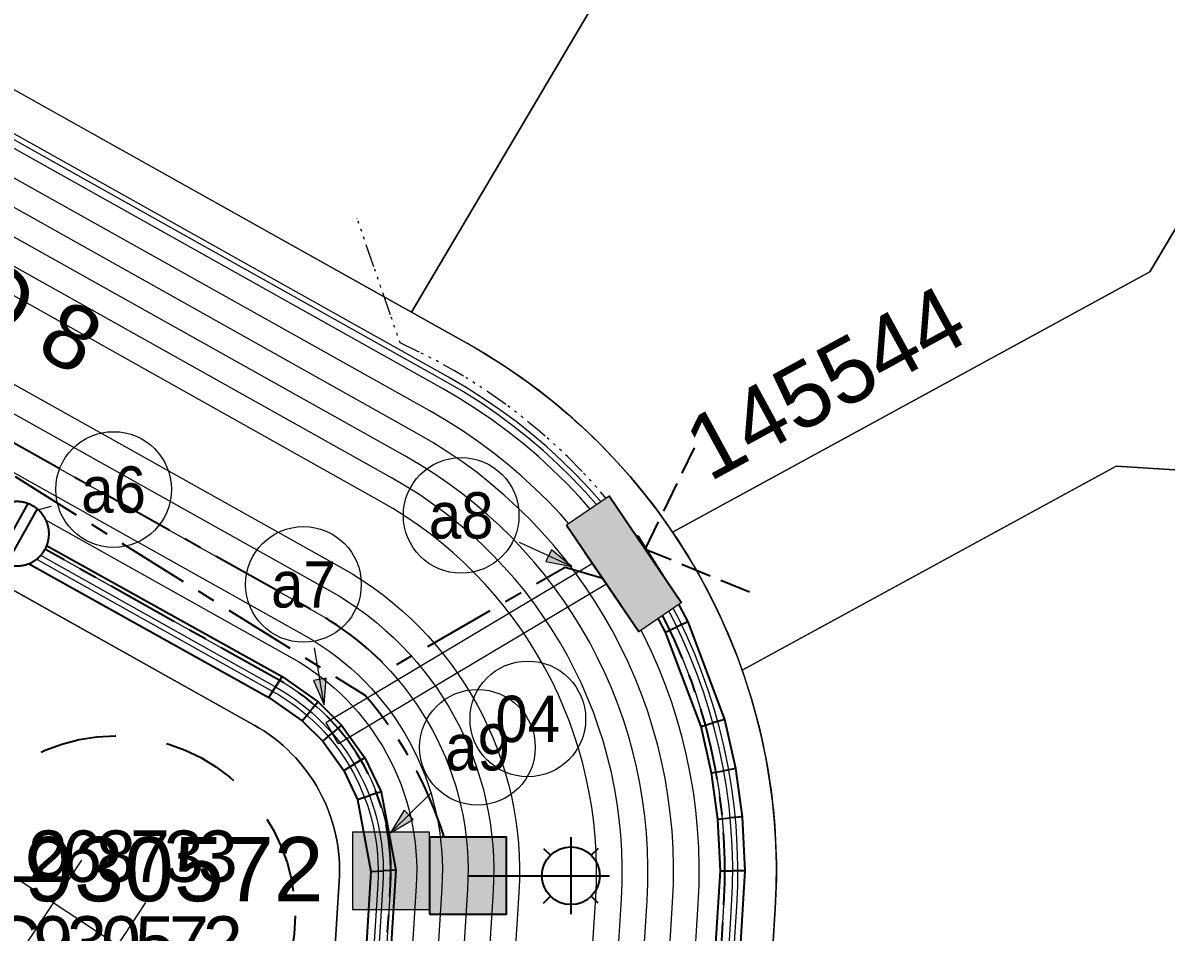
# Model space of a CAD drawing. Header units: metres. Extents: x 264965 to 265706, y 6180501 to 6181430.
# Drawn here: x 265244.6 to 265289.09, y 6181282.63 to 6181317.99 of the extents above; entities that cross this region are included whole.
import ezdxf
from ezdxf.enums import TextEntityAlignment as Align

# ---------------------------------------------------------------- set-up
doc = ezdxf.new("R2010")
doc.units = ezdxf.units.M
for name, pattern in [('Cable Exist UG', [7, 4, -1, 1, -1]), ('Dash', [5, 3, -2]), ('IE Trench LV', [5.5, 4, -1.5]), ('PHANTOM', [6.15, 3, -0.75, 0.3, -0.75, 0.3, -0.75, 0.3])]:
    doc.linetypes.add(name, pattern=pattern)
doc.layers.get('0').update_dxf_attribs({"color": 6})
for name, color, linetype, lineweight in [('_User Miscellaneous1', 30, 'Continuous', 13), ('_User Miscellaneous10', 241, 'Continuous', 13), ('_User Miscellaneous4', 151, 'Continuous', 13), ('_User Miscellaneous8', 196, 'Continuous', 13), ('_User_LV_Exist', 5, 'Continuous', 25), ('_User_SL_Exist', 4, 'Continuous', 25), ('Cadastre Developer_SP_NEW', 92, 'Continuous', 15)]:
    doc.layers.add(name, color=color, linetype=linetype, lineweight=lineweight)
doc.layers.add('_User Miscellaneous12', color=252, linetype='Continuous', lineweight=13, plot=False, transparency=0.5)
for name, color, linetype in [('Equip_LV_NEW', 2, 'Continuous'), ('Services_SP_NEW_UG', 2, 'IE Trench LV'), ('SupportsUG_SP_LV_EXT', 7, 'Continuous'), ('UG_Details_SP_MISC', 7, 'Continuous')]:
    doc.layers.add(name, color=color, linetype=linetype)
doc.styles.add('COLUMN_LABEL', font='arial.ttf', dxfattribs={"height": 2})
doc.styles.add('POLE_LABEL', font='arial.ttf', dxfattribs={"height": 2})
doc.styles.add('SL_LABEL', font='arial.ttf', dxfattribs={"height": 2})
doc.styles.get("Standard").update_dxf_attribs({"font": 'arial.ttf'})
doc.linetypes.add('Cable o', pattern='A,4,-0.01,["O",Standard,S=1.5,R=0,X=0,Y=-0.75],-1.6', length=5.61)

# ---------------------------------------------------------------- blocks, each defined once
blk = doc.blocks.new('LV_UG_LINKS_CLOSED_NEW')
at = {"layer": 'Equip_LV_NEW'}
for tag, flags, p in [('ACTUAL_STATUS', 9, (3.167, -1.667)), ('CONSTRUCTED_VOLTAGE', 9, (3.167, -1.833)), ('OPERATING_VOLTAGE', 9, (3.167, -2.167)), ('NO_PHASES', 9, (3.167, -2)), ('STATE', 9, (3.167, -2.5)), ('SWITCH_TYPE', 9, (3.167, -2.667)), ('ORIENTATION', 9, (3.167, -2.333)), ('OWNED_BY', 9, (3.167, -3.167)), ('USAGE', 9, (3.167, -2.833)), ('NOTES', 9, (3.167, -3)), ('OPERATED_BY', 9, (3.167, -3.333)), ('MAINTAINED_BY', 9, (3.167, -3.5)), ('TYPE', 9, (3.167, -3.833)), ('Z', 1, (3.167, -4)), ('NUMBER_OF_PHASES', 9, (3.167, -3.667))]:
    blk.add_attdef(tag, text='', height=0.167, dxfattribs=dict(at, flags=flags)).set_placement(p, align=Align.MIDDLE_LEFT)
blk.add_wipeout([(4, 1.25), (3.969, 1.25), (3.939, 1.248), (3.908, 1.247), (3.877, 1.244), (3.847, 1.241), (3.817, 1.236), (3.786, 1.232), (3.756, 1.226), (3.726, 1.22), (3.696, 1.213), (3.667, 1.205), (3.637, 1.196), (3.608, 1.187), (3.579, 1.177), (3.55, 1.166), (3.522, 1.155), (3.493, 1.143), (3.466, 1.13), (3.438, 1.117), (3.411, 1.102), (3.384, 1.088), (3.357, 1.072), (3.331, 1.056), (3.306, 1.039), (3.28, 1.022), (3.255, 1.004), (3.231, 0.985), (3.207, 0.966), (3.184, 0.947), (3.161, 0.926), (3.138, 0.905), (3.116, 0.884), (3.095, 0.862), (3.074, 0.839), (3.053, 0.816), (3.034, 0.793), (3.015, 0.769), (2.996, 0.745), (2.978, 0.72), (2.961, 0.694), (2.944, 0.669), (2.928, 0.643), (2.912, 0.616), (2.898, 0.589), (2.883, 0.562), (2.87, 0.534), (2.857, 0.507), (2.845, 0.478), (2.834, 0.45), (2.823, 0.421), (2.813, 0.392), (2.804, 0.363), (2.795, 0.333), (2.787, 0.304), (2.78, 0.274), (2.774, 0.244), (2.768, 0.214), (2.764, 0.183), (2.759, 0.153), (2.756, 0.123), (2.753, 0.092), (2.752, 0.061), (2.75, 0.031), (2.75, 0), (2.75, -0.031), (2.752, -0.061), (2.753, -0.092), (2.756, -0.123), (2.759, -0.153), (2.764, -0.183), (2.768, -0.214), (2.774, -0.244), (2.78, -0.274), (2.787, -0.304), (2.795, -0.333), (2.804, -0.363), (2.813, -0.392), (2.823, -0.421), (2.834, -0.45), (2.845, -0.478), (2.857, -0.507), (2.87, -0.534), (2.883, -0.562), (2.898, -0.589), (2.912, -0.616), (2.928, -0.643), (2.944, -0.669), (2.961, -0.694), (2.978, -0.72), (2.996, -0.745), (3.015, -0.769), (3.034, -0.793), (3.053, -0.816), (3.074, -0.839), (3.095, -0.862), (3.116, -0.884), (3.138, -0.905), (3.161, -0.926), (3.184, -0.947), (3.207, -0.966), (3.231, -0.985), (3.255, -1.004), (3.28, -1.022), (3.306, -1.039), (3.331, -1.056), (3.357, -1.072), (3.384, -1.088), (3.411, -1.102), (3.438, -1.117), (3.466, -1.13), (3.493, -1.143), (3.522, -1.155), (3.55, -1.166), (3.579, -1.177), (3.608, -1.187), (3.637, -1.196), (3.667, -1.205), (3.696, -1.213), (3.726, -1.22), (3.756, -1.226), (3.786, -1.232), (3.817, -1.236), (3.847, -1.241), (3.877, -1.244), (3.908, -1.247), (3.939, -1.248), (3.969, -1.25), (4, -1.25), (4.031, -1.25), (4.061, -1.248), (4.092, -1.247), (4.123, -1.244), (4.153, -1.241), (4.183, -1.236), (4.214, -1.232), (4.244, -1.226), (4.274, -1.22), (4.304, -1.213), (4.333, -1.205), (4.363, -1.196), (4.392, -1.187), (4.421, -1.177), (4.45, -1.166), (4.478, -1.155), (4.507, -1.143), (4.534, -1.13), (4.562, -1.117), (4.589, -1.102), (4.616, -1.088), (4.643, -1.072), (4.669, -1.056), (4.694, -1.039), (4.72, -1.022), (4.745, -1.004), (4.769, -0.985), (4.793, -0.966), (4.816, -0.947), (4.839, -0.926), (4.862, -0.905), (4.884, -0.884), (4.905, -0.862), (4.926, -0.839), (4.947, -0.816), (4.966, -0.793), (4.985, -0.769), (5.004, -0.745), (5.022, -0.72), (5.039, -0.694), (5.056, -0.669), (5.072, -0.643), (5.088, -0.616), (5.102, -0.589), (5.117, -0.562), (5.13, -0.534), (5.143, -0.507), (5.155, -0.478), (5.166, -0.45), (5.177, -0.421), (5.187, -0.392), (5.196, -0.363), (5.205, -0.333), (5.213, -0.304), (5.22, -0.274), (5.226, -0.244), (5.232, -0.214), (5.236, -0.183), (5.241, -0.153), (5.244, -0.123), (5.247, -0.092), (5.248, -0.061), (5.25, -0.031), (5.25, 0), (5.25, 0.031), (5.248, 0.061), (5.247, 0.092), (5.244, 0.123), (5.241, 0.153), (5.236, 0.183), (5.232, 0.214), (5.226, 0.244), (5.22, 0.274), (5.213, 0.304), (5.205, 0.333), (5.196, 0.363), (5.187, 0.392), (5.177, 0.421), (5.166, 0.45), (5.155, 0.478), (5.143, 0.507), (5.13, 0.534), (5.117, 0.562), (5.102, 0.589), (5.088, 0.616), (5.072, 0.643), (5.056, 0.669), (5.039, 0.694), (5.022, 0.72), (5.004, 0.745), (4.985, 0.769), (4.966, 0.793), (4.947, 0.816), (4.926, 0.839), (4.905, 0.862), (4.884, 0.884), (4.862, 0.905), (4.839, 0.926), (4.816, 0.947), (4.793, 0.966), (4.769, 0.985), (4.745, 1.004), (4.72, 1.022), (4.694, 1.039), (4.669, 1.056), (4.643, 1.072), (4.616, 1.088), (4.589, 1.102), (4.562, 1.117), (4.534, 1.13), (4.507, 1.143), (4.478, 1.155), (4.45, 1.166), (4.421, 1.177), (4.392, 1.187), (4.363, 1.196), (4.333, 1.205), (4.304, 1.213), (4.274, 1.22), (4.244, 1.226), (4.214, 1.232), (4.183, 1.236), (4.153, 1.241), (4.123, 1.244), (4.092, 1.247), (4.061, 1.248), (4.031, 1.25)]).dxf.layer = 'Equip_LV_NEW'
for p, q in [((3.792, 1.232), (3.792, -1.232)), ((4.208, 1.232), (4.208, -1.232))]:
    blk.add_line(p, q, dxfattribs=at)
at = {"layer": 'Equip_LV_NEW', "flags": 128}
blk.add_lwpolyline([(4, 1.25), (3.969, 1.25), (3.939, 1.248), (3.908, 1.247), (3.877, 1.244), (3.847, 1.241), (3.817, 1.236), (3.786, 1.232), (3.756, 1.226), (3.726, 1.22), (3.696, 1.213), (3.667, 1.205), (3.637, 1.196), (3.608, 1.187), (3.579, 1.177), (3.55, 1.166), (3.522, 1.155), (3.493, 1.143), (3.466, 1.13), (3.438, 1.117), (3.411, 1.102), (3.384, 1.088), (3.357, 1.072), (3.331, 1.056), (3.306, 1.039), (3.28, 1.022), (3.255, 1.004), (3.231, 0.985), (3.207, 0.966), (3.184, 0.947), (3.161, 0.926), (3.138, 0.905), (3.116, 0.884), (3.095, 0.862), (3.074, 0.839), (3.053, 0.816), (3.034, 0.793), (3.015, 0.769), (2.996, 0.745), (2.978, 0.72), (2.961, 0.694), (2.944, 0.669), (2.928, 0.643), (2.912, 0.616), (2.898, 0.589), (2.883, 0.562), (2.87, 0.534), (2.857, 0.507), (2.845, 0.478), (2.834, 0.45), (2.823, 0.421), (2.813, 0.392), (2.804, 0.363), (2.795, 0.333), (2.787, 0.304), (2.78, 0.274), (2.774, 0.244), (2.768, 0.214), (2.764, 0.183), (2.759, 0.153), (2.756, 0.123), (2.753, 0.092), (2.752, 0.061), (2.75, 0.031), (2.75, 0), (2.75, -0.031), (2.752, -0.061), (2.753, -0.092), (2.756, -0.123), (2.759, -0.153), (2.764, -0.183), (2.768, -0.214), (2.774, -0.244), (2.78, -0.274), (2.787, -0.304), (2.795, -0.333), (2.804, -0.363), (2.813, -0.392), (2.823, -0.421), (2.834, -0.45), (2.845, -0.478), (2.857, -0.507), (2.87, -0.534), (2.883, -0.562), (2.898, -0.589), (2.912, -0.616), (2.928, -0.643), (2.944, -0.669), (2.961, -0.694), (2.978, -0.72), (2.996, -0.745), (3.015, -0.769), (3.034, -0.793), (3.053, -0.816), (3.074, -0.839), (3.095, -0.862), (3.116, -0.884), (3.138, -0.905), (3.161, -0.926), (3.184, -0.947), (3.207, -0.966), (3.231, -0.985), (3.255, -1.004), (3.28, -1.022), (3.306, -1.039), (3.331, -1.056), (3.357, -1.072), (3.384, -1.088), (3.411, -1.102), (3.438, -1.117), (3.466, -1.13), (3.493, -1.143), (3.522, -1.155), (3.55, -1.166), (3.579, -1.177), (3.608, -1.187), (3.637, -1.196), (3.667, -1.205), (3.696, -1.213), (3.726, -1.22), (3.756, -1.226), (3.786, -1.232), (3.817, -1.236), (3.847, -1.241), (3.877, -1.244), (3.908, -1.247), (3.939, -1.248), (3.969, -1.25), (4, -1.25), (4.031, -1.25), (4.061, -1.248), (4.092, -1.247), (4.123, -1.244), (4.153, -1.241), (4.183, -1.236), (4.214, -1.232), (4.244, -1.226), (4.274, -1.22), (4.304, -1.213), (4.333, -1.205), (4.363, -1.196), (4.392, -1.187), (4.421, -1.177), (4.45, -1.166), (4.478, -1.155), (4.507, -1.143), (4.534, -1.13), (4.562, -1.117), (4.589, -1.102), (4.616, -1.088), (4.643, -1.072), (4.669, -1.056), (4.694, -1.039), (4.72, -1.022), (4.745, -1.004), (4.769, -0.985), (4.793, -0.966), (4.816, -0.947), (4.839, -0.926), (4.862, -0.905), (4.884, -0.884), (4.905, -0.862), (4.926, -0.839), (4.947, -0.816), (4.966, -0.793), (4.985, -0.769), (5.004, -0.745), (5.022, -0.72), (5.039, -0.694), (5.056, -0.669), (5.072, -0.643), (5.088, -0.616), (5.102, -0.589), (5.117, -0.562), (5.13, -0.534), (5.143, -0.507), (5.155, -0.478), (5.166, -0.45), (5.177, -0.421), (5.187, -0.392), (5.196, -0.363), (5.205, -0.333), (5.213, -0.304), (5.22, -0.274), (5.226, -0.244), (5.232, -0.214), (5.236, -0.183), (5.241, -0.153), (5.244, -0.123), (5.247, -0.092), (5.248, -0.061), (5.25, -0.031), (5.25, 0), (5.25, 0.031), (5.248, 0.061), (5.247, 0.092), (5.244, 0.123), (5.241, 0.153), (5.236, 0.183), (5.232, 0.214), (5.226, 0.244), (5.22, 0.274), (5.213, 0.304), (5.205, 0.333), (5.196, 0.363), (5.187, 0.392), (5.177, 0.421), (5.166, 0.45), (5.155, 0.478), (5.143, 0.507), (5.13, 0.534), (5.117, 0.562), (5.102, 0.589), (5.088, 0.616), (5.072, 0.643), (5.056, 0.669), (5.039, 0.694), (5.022, 0.72), (5.004, 0.745), (4.985, 0.769), (4.966, 0.793), (4.947, 0.816), (4.926, 0.839), (4.905, 0.862), (4.884, 0.884), (4.862, 0.905), (4.839, 0.926), (4.816, 0.947), (4.793, 0.966), (4.769, 0.985), (4.745, 1.004), (4.72, 1.022), (4.694, 1.039), (4.669, 1.056), (4.643, 1.072), (4.616, 1.088), (4.589, 1.102), (4.562, 1.117), (4.534, 1.13), (4.507, 1.143), (4.478, 1.155), (4.45, 1.166), (4.421, 1.177), (4.392, 1.187), (4.363, 1.196), (4.333, 1.205), (4.304, 1.213), (4.274, 1.22), (4.244, 1.226), (4.214, 1.232), (4.183, 1.236), (4.153, 1.241), (4.123, 1.244), (4.092, 1.247), (4.061, 1.248), (4.031, 1.25)], close=True, dxfattribs=at)
blk = doc.blocks.new('*U667')
at = {"layer": '_User_LV_Exist'}
for p, q in [((-3.09, -0.129), (-2.787, 1.34)), ((-2.65, -0.475), (-2.247, 1.484)), ((-3.968, 0.562), (-3.867, 1.052)), ((-3.529, 0.217), (-3.327, 1.196))]:
    blk.add_line(p, q, dxfattribs=at)
at = {"width": 0.9}
blk.add_attdef('ASSET_NUM', text='', height=2, dxfattribs=at).set_placement((4, 2), align=Align.MIDDLE_LEFT)
for tag, p, flags in [('SUBURB', (-2, 0), 1), ('STREETNAME', (-1.8, 0), 9), ('PARENT', (-1.6, 0), 9), ('NOTES', (-1.4, 0), 9), ('LOCATION', (-1.2, 0), 9), ('LEGEND', (-1, 0), 9), ('USAGE', (-0.8, 0), 9), ('SUPPORT_TYPE', (-0.6, 0), 9), ('STATE', (-0.4, 0), 9), ('OWNED_BY', (-0.2, 0), 9)]:
    blk.add_attdef(tag, p, '', height=0.2, rotation=270, dxfattribs=dict(flags=flags))
blk.add_wipeout([(-1.484, -2.247), (-0.475, 2.65), (1.484, 2.247), (0.475, -2.65)])
at = {"layer": 'SupportsUG_SP_LV_EXT'}
h = blk.add_hatch(color=256, dxfattribs=at)
h.dxf.hatch_style = 1
h.paths.add_polyline_path([(0.475, -2.65), (1.232, 1.022), (0.727, -1.426), (1.484, 2.247), (-0.475, 2.65), (-1.484, -2.247)])
blk.add_lwpolyline([(0.475, -2.65), (1.232, 1.022), (0.727, -1.426), (1.484, 2.247), (-0.475, 2.65), (-1.484, -2.247)], close=True)
at = {"layer": '_User_LV_Exist'}
blk.add_line((-0.979, 0.202), (-2.449, 0.504), dxfattribs=at)
at = {"layer": 'Equip_LV_NEW', "ltscale": 10}
for rotation in [78.35839312850305, 258.3583931285031]:
    blk.add_blockref('LV_UG_LINKS_CLOSED_NEW', (0, 0), dxfattribs=dict(at, rotation=rotation))
blk = doc.blocks.new('*U668')
at = {"width": 0.9}
blk.add_attdef('ASSET_NUM', text='', height=2, dxfattribs=at).set_placement((4, 2), align=Align.MIDDLE_LEFT)
for tag, p, flags in [('SUBURB', (-2, 0), 1), ('STREETNAME', (-1.8, 0), 9), ('PARENT', (-1.6, 0), 9), ('NOTES', (-1.4, 0), 9), ('LOCATION', (-1.2, 0), 9), ('LEGEND', (-1, 0), 9), ('USAGE', (-0.8, 0), 9), ('SUPPORT_TYPE', (-0.6, 0), 9), ('STATE', (-0.4, 0), 9), ('OWNED_BY', (-0.2, 0), 9)]:
    blk.add_attdef(tag, p, '', height=0.2, rotation=270, dxfattribs=dict(flags=flags))
blk.add_wipeout([(2.332, 1.346), (-0.76, -2.583), (-2.332, -1.346), (0.76, 2.583)])
at = {"layer": 'SupportsUG_SP_LV_EXT'}
h = blk.add_hatch(color=256, dxfattribs=at)
h.dxf.hatch_style = 1
h.paths.add_polyline_path([(0.76, 2.583), (-1.559, -0.364), (-0.013, 1.601), (-2.332, -1.346), (-0.76, -2.583), (2.332, 1.346)])
blk.add_lwpolyline([(0.76, 2.583), (-1.559, -0.364), (-0.013, 1.601), (-2.332, -1.346), (-0.76, -2.583), (2.332, 1.346)], close=True)
blk = doc.blocks.new('*U712')
at = {"layer": 'Services_SP_NEW_UG', "ltscale": 0.3}
for points in [[(-19.943, -0.406), (-15.59, 0.132)], [(-19.125, -4.716), (-19.943, -0.406)]]:
    blk.add_lwpolyline(points, dxfattribs=at)
blk = doc.blocks.new('COLUMN_EXT')
blk.add_hatch(color=256).paths.add_polyline_path([(1.5, -1.5), (1.5, 1.5), (-1.5, 1.5), (-1.5, -1.5)])
blk.add_lwpolyline([(1.5, 1.5), (-1.5, 1.5), (-1.5, -1.5), (1.5, -1.5)], close=True)
at = {"flags": 1}
blk.add_attdef('Z', (-1.813, 2.351), '', height=0.2, rotation=180, dxfattribs=at)
at = {"flags": 9}
for tag, p in [('SUBURB', (-1.813, 1.8)), ('NOTES', (-1.813, 2)), ('STREETNAME', (-1.813, 1.6)), ('LOCATION', (-1.813, 1.4)), ('LEGEND', (-1.813, 1.2)), ('USAGE', (-1.813, 1)), ('STATE', (-1.813, 0.8)), ('COLUMN_TYPE', (-1.813, 0.4)), ('OWNED_BY', (-1.813, 0.6))]:
    blk.add_attdef(tag, text='', height=0.2, rotation=180, dxfattribs=at).set_placement(p, align=Align.MIDDLE_LEFT)
for tag, style, p in [('STRUCTURE_PLANT_NUMBER', 'POLE_LABEL', (-1.813, -0.031)), ('STREET_CODE', 'COLUMN_LABEL', (-1.813, 0.2))]:
    blk.add_attdef(tag, text='', height=0.2, rotation=180, dxfattribs=dict(at, style=style)).set_placement(p, align=Align.MIDDLE_LEFT)
at = {"style": 'COLUMN_LABEL', "width": 0.9, "flags": 8}
blk.add_attdef('ASSET_NUM', text='', height=2, rotation=270, dxfattribs=at).set_placement((2, -4), align=Align.MIDDLE_LEFT)
blk = doc.blocks.new('*U443')
at = {"flags": 9}
for tag, p in [('LANTNUMBER', (-1.4, 2.6)), ('LOUTREACH', (-1.4, 2.2)), ('LOUTREACHVOCAB', (-1.4, 2)), ('LRATECODE', (-1.4, 1.8)), ('LREMOVE', (-1.4, 1.6)), ('LREPLACE', (-1.4, 1.4)), ('LTYPEVOCAB', (-1.4, 1)), ('LTYPE', (-1.4, 1.2)), ('LEGEND', (-1.4, 0.8)), ('SUBURB', (-1.4, 0.6)), ('STREETNAME', (-1.4, 0.4)), ('LOCATION', (-1.4, 0.2)), ('LNEW', (-6.4, 0)), ('LMASTVOCAB', (-6.2, 0)), ('LMAST', (-6, 0)), ('LLAMPVOCAB', (-5.8, 0)), ('LLAMP', (-5.6, 0)), ('LEXIST', (-5.4, 0)), ('LCHARGE3PERCENT', (-5.2, 0)), ('LCHARGE3', (-5, 0)), ('LCHARGE2PERCENT', (-4.8, 0)), ('LCHARGE2', (-4.6, 0)), ('LCHARGE1PERCENT', (-4.4, 0)), ('LCHARGE1', (-4.2, 0)), ('LCATEGORY', (-4, 0)), ('LBRACKETVOCAB', (-3.8, 0)), ('LBRACKET', (-3.6, 0)), ('LKINGHEIGHT', (-3.4, 0)), ('CREPLACE', (-3.2, 0)), ('CREMOVE', (-3, 0)), ('CNUMBER', (-2.8, 0)), ('CNEW', (-2.6, 0)), ('CEXIST', (-2.4, 0)), ('USAGE', (-2.2, 0)), ('STATE', (-2, 0)), ('OWNED_BY', (-1.8, 0)), ('ORIENTATION', (-1.6, 0)), ('OPERATING_VOLTAGE', (-1.4, 0)), ('NOTES', (-1.4, 0)), ('NO_PHASES', (-1.2, 0)), ('LANTERN_TYPE', (-1, 0)), ('LANTERN_PURPOSE', (-0.8, 0)), ('CONTROL_TYPE', (-0.6, 0)), ('CONSTRUCTED_VOLTAGE', (-0.4, 0)), ('MAINTAINED_BY', (-1.4, -0.663))]:
    blk.add_attdef(tag, text='', height=0.2, rotation=270, dxfattribs=at).set_placement(p, align=Align.MIDDLE_LEFT)
at = {"style": 'SL_LABEL', "flags": 8}
blk.add_attdef('ASSET_NUM', text='', height=1, dxfattribs=at).set_placement((7, 1), align=Align.MIDDLE_LEFT)
for tag, p, height, flags in [('OPERATED_BY', (-1.4, -0.407), 0.2, 9), ('Z', (0, 0), 0.001, 1)]:
    blk.add_attdef(tag, p, '', height=height, rotation=270, dxfattribs=dict(flags=flags))
at = {"style": 'SL_LABEL', "flags": 9}
blk.add_attdef('STREET_CODE', text='', height=0.001, rotation=270, dxfattribs=at).set_placement((0.001, 0), align=Align.MIDDLE_LEFT)
at = {"flags": 8}
blk.add_attdef('LNUMBER', text='', height=1, dxfattribs=at).set_placement((7, -1), align=Align.MIDDLE_LEFT)
blk.add_wipeout([(5.688, 0), (5.061, -1.061), (4, -1.688), (2.939, -1.061), (2.313, 0), (2.939, 1.061), (4, 1.687), (5.061, 1.061)])
for p, q in [((4, 1.5), (4, 1.125)), ((4, 1.5), (4, -1.5)), ((2.939, 1.061), (3.205, 0.795)), ((5.061, 1.061), (4.795, 0.795)), ((0, 0), (2.875, 0)), ((2.5, 0), (5.5, 0)), ((5.125, 0), (5.5, 0)), ((2.939, -1.061), (3.205, -0.795)), ((5.061, -1.061), (4.795, -0.795)), ((4, -1.125), (4, -1.5))]:
    blk.add_line(p, q)
blk.add_circle((4, 0), 1.125)
blk = doc.blocks.new('*U564')
h = blk.add_hatch(color=256)
h.dxf.hatch_style = 1
h.paths.add_polyline_path([(0.697, 3.693), (1.181, 3.568), (1.189, 4.599)])
blk.add_line((1.189, 4.599), (0.626, 2.42))
at = {"flags": 128}
blk.add_lwpolyline([(0.697, 3.693), (1.181, 3.568), (1.189, 4.599), (0.697, 3.693)], dxfattribs=at)
blk.add_circle((0, 0), 2.25)
at = {"width": 0.9}
blk.add_attdef('CODE', text='', height=1.8, dxfattribs=at).set_placement((0, 0), align=Align.MIDDLE_CENTER)
at = {"flags": 1}
blk.add_attdef('Z', (0, 0), '', height=0.2, dxfattribs=at)
blk = doc.blocks.new('*U565')
h = blk.add_hatch(color=256)
h.dxf.hatch_style = 1
h.paths.add_polyline_path([(-3.616, 1.025), (-3.448, 1.496), (-4.474, 1.597)])
blk.add_line((-4.474, 1.597), (-2.354, 0.84))
at = {"flags": 128}
blk.add_lwpolyline([(-3.616, 1.025), (-3.448, 1.496), (-4.474, 1.597), (-3.616, 1.025)], dxfattribs=at)
blk.add_circle((0, 0), 2.25)
at = {"width": 0.9}
blk.add_attdef('CODE', text='', height=1.8, dxfattribs=at).set_placement((0, 0), align=Align.MIDDLE_CENTER)
at = {"flags": 1}
blk.add_attdef('Z', (0, 0), '', height=0.2, dxfattribs=at)
blk = doc.blocks.new('*U567')
h = blk.add_hatch(color=256)
h.dxf.hatch_style = 1
h.paths.add_polyline_path([(-1.218, 3.555), (-0.735, 3.686), (-1.237, 4.586)])
blk.add_line((-1.237, 4.586), (-0.651, 2.414))
at = {"flags": 128}
blk.add_lwpolyline([(-1.218, 3.555), (-0.735, 3.686), (-1.237, 4.586), (-1.218, 3.555)], dxfattribs=at)
blk.add_circle((0, 0), 2.25)
at = {"width": 0.9}
blk.add_attdef('CODE', text='', height=1.8, dxfattribs=at).set_placement((0, 0), align=Align.MIDDLE_CENTER)
at = {"flags": 1}
blk.add_attdef('Z', (0, 0), '', height=0.2, dxfattribs=at)
blk = doc.blocks.new('*U566')
h = blk.add_hatch(color=256)
h.dxf.hatch_style = 1
h.paths.add_polyline_path([(-2.894, -2.397), (-3.187, -1.992), (-3.852, -2.78)])
blk.add_line((-3.852, -2.78), (-2.027, -1.463))
at = {"flags": 128}
blk.add_lwpolyline([(-2.894, -2.397), (-3.187, -1.992), (-3.852, -2.78), (-2.894, -2.397)], dxfattribs=at)
blk.add_circle((0, 0), 2.25)
at = {"width": 0.9}
blk.add_attdef('CODE', text='', height=1.8, dxfattribs=at).set_placement((0, 0), align=Align.MIDDLE_CENTER)
at = {"flags": 1}
blk.add_attdef('Z', (0, 0), '', height=0.2, dxfattribs=at)
blk = doc.blocks.new('*U584')
blk.add_circle((0, 0), 2.25)
at = {"width": 0.9}
blk.add_attdef('CODE', text='', height=1.8, dxfattribs=at).set_placement((0, 0), align=Align.MIDDLE_CENTER)
at = {"flags": 1}
blk.add_attdef('Z', (0, 0), '', height=0.2, dxfattribs=at)
blk = doc.blocks.new('SUB GRID')
at = {"transparency": 33554559}
for p, q in [((-24, 50), (-24, -50)), ((-21, 50), (-21, -50)), ((-50, -48), (50, -48))]:
    blk.add_line(p, q, dxfattribs=at)

msp = doc.modelspace()

# ---------------------------------------------------------------- linework, layer by layer
at = {"layer": '_User Miscellaneous1'}
for p, q in [((265209.061, 6181317.929), (265254.681, 6181292.576)), ((265208.663, 6181317.052), (265254.171, 6181291.761)), ((265267.73, 6181297.525), (265268.137, 6181297.78)), ((265268.543, 6181298.035), (265268.137, 6181297.78)), ((265269.63, 6181296.302), (265268.543, 6181298.035)), ((265268.799, 6181295.82), (265267.73, 6181297.525)), ((265269.63, 6181296.302), (265269.214, 6181296.061)), ((265270.488, 6181294.696), (265269.63, 6181296.302)), ((265268.799, 6181295.82), (265269.214, 6181296.061)), ((265269.611, 6181294.3), (265268.799, 6181295.82)), ((265270.488, 6181294.696), (265270.05, 6181294.498)), ((265271.909, 6181290.905), (265270.488, 6181294.696)), ((265269.611, 6181294.3), (265270.05, 6181294.498)), ((265270.988, 6181290.629), (265269.611, 6181294.3)), ((265254.681, 6181292.576), (265254.426, 6181292.168)), ((265254.681, 6181292.576), (265256.09, 6181291.588)), ((265254.171, 6181291.761), (265254.426, 6181292.168)), ((265254.171, 6181291.761), (265255.471, 6181290.85)), ((265256.09, 6181291.588), (265255.78, 6181291.219)), ((265256.09, 6181291.588), (265257.002, 6181290.676)), ((265255.471, 6181290.85), (265255.78, 6181291.219)), ((265255.471, 6181290.85), (265256.267, 6181290.053)), ((265257.002, 6181290.676), (265256.634, 6181290.364)), ((265257.002, 6181290.676), (265257.91, 6181289.405)), ((265270.988, 6181290.629), (265271.448, 6181290.767)), ((265271.398, 6181288.82), (265270.988, 6181290.629)), ((265271.909, 6181290.905), (265271.448, 6181290.767)), ((265272.344, 6181288.992), (265271.909, 6181290.905)), ((265256.267, 6181290.053), (265256.634, 6181290.364)), ((265256.267, 6181290.053), (265257.081, 6181288.915)), ((265257.91, 6181289.405), (265257.495, 6181289.16)), ((265257.91, 6181289.405), (265258.542, 6181288.088)), ((265257.081, 6181288.915), (265257.495, 6181289.16)), ((265257.081, 6181288.915), (265257.621, 6181287.788)), ((265271.398, 6181288.82), (265271.871, 6181288.906)), ((265271.646, 6181287.026), (265271.398, 6181288.82)), ((265272.344, 6181288.992), (265271.871, 6181288.906)), ((265272.603, 6181287.114), (265272.344, 6181288.992)), ((265257.621, 6181287.788), (265258.082, 6181287.938)), ((265258.542, 6181288.088), (265258.082, 6181287.938)), ((265258.542, 6181288.088), (265259.104, 6181285.041)), ((265257.621, 6181287.788), (265258.139, 6181284.983)), ((265271.646, 6181287.026), (265272.124, 6181287.07)), ((265271.741, 6181285.016), (265271.646, 6181287.026)), ((265272.603, 6181287.114), (265272.124, 6181287.07)), ((265272.702, 6181285.009), (265272.603, 6181287.114)), ((265258.139, 6181284.983), (265256.402, 6181257.095)), ((265259.104, 6181285.041), (265257.335, 6181256.638)), ((265258.139, 6181284.983), (265258.622, 6181285.012)), ((265259.104, 6181285.041), (265258.622, 6181285.012)), ((265269.951, 6181255.845), (265271.741, 6181285.016)), ((265270.933, 6181256.182), (265272.702, 6181285.009)), ((265271.741, 6181285.016), (265272.222, 6181285.012)), ((265272.702, 6181285.009), (265272.222, 6181285.012))]:
    msp.add_line(p, q, dxfattribs=at)
at = {"layer": '_User Miscellaneous1', "lineweight": 0}
for p, q in [((265268.137, 6181297.78), (265256.388, 6181290.777)), ((265268.137, 6181297.78), (265268.383, 6181297.367)), ((265268.628, 6181296.955), (265268.383, 6181297.367)), ((265268.628, 6181296.955), (265256.88, 6181289.952)), ((265256.388, 6181290.777), (265256.634, 6181290.364)), ((265256.88, 6181289.952), (265256.634, 6181290.364))]:
    msp.add_line(p, q, dxfattribs=at)
at = {"layer": '_User Miscellaneous1', "linetype": 'PHANTOM', "ltscale": 0.3, "flags": 128}
msp.add_lwpolyline([(265268.814, 6181297.469, 0.142184), (265259.277, 6181305.544), (265257.607, 6181310.386)], format="xyb", dxfattribs=at)
at = {"layer": '_User Miscellaneous10', "color": 5, "transparency": 33554636}
for points in [[(265183.23, 6181335.216), (265189.738, 6181331.574, 0.423935), (265198.578, 6181322.129, -0.123134), (265213.171, 6181317.889), (265255.549, 6181294.175, -0.288476), (265260.901, 6181284.354), (265259.104, 6181255.772), (265251.315, 6181248.904), (265238.376, 6181249.717, 0.313089), (265155.427, 6181199.535)], [(265182.254, 6181333.471), (265187.751, 6181330.394, 0.389428), (265198.522, 6181320.13, -0.123112), (265212.178, 6181316.153), (265254.572, 6181292.43, -0.288476), (265258.905, 6181284.479), (265257.16, 6181256.724), (265250.614, 6181250.952), (265238.502, 6181251.713, 0.313089), (265153.601, 6181200.35)]]:
    msp.add_lwpolyline(points, format="xyb", dxfattribs=at)
at = {"layer": '_User Miscellaneous10', "color": 1, "transparency": 33554636}
msp.add_lwpolyline([(265182.742, 6181334.343), (265188.728, 6181330.994, 0.405144), (265198.551, 6181321.13, -0.123121), (265212.675, 6181317.021), (265255.061, 6181293.303, -0.288476), (265259.903, 6181284.416), (265258.132, 6181256.248), (265250.964, 6181249.928), (265238.439, 6181250.715, 0.313089), (265154.514, 6181199.943)], format="xyb", dxfattribs=at)
at = {"layer": '_User Miscellaneous10', "color": 4, "transparency": 33554636}
msp.add_lwpolyline([(265182.009, 6181333.034), (265187.274, 6181330.088, 0.382476), (265198.508, 6181319.63, -0.123109), (265211.93, 6181315.719), (265254.328, 6181291.994, -0.288476), (265258.406, 6181284.51), (265256.674, 6181256.962), (265250.438, 6181251.464), (265238.533, 6181252.212, 0.313089), (265153.145, 6181200.554)], format="xyb", dxfattribs=at)
at = {"layer": '_User Miscellaneous10', "color": 6, "transparency": 33554636}
msp.add_lwpolyline([(265182.107, 6181333.209), (265187.464, 6181330.211, 0.385193), (265198.514, 6181319.83, -0.123111), (265212.029, 6181315.892), (265254.426, 6181292.168, -0.288476), (265258.605, 6181284.498), (265256.869, 6181256.867), (265250.509, 6181251.259), (265238.521, 6181252.012, 0.313089), (265153.327, 6181200.473)], format="xyb", dxfattribs=at)
at = {"layer": '_User Miscellaneous10'}
msp.add_lwpolyline([(265181.277, 6181331.725), (265185.878, 6181329.151, 0.364428), (265198.464, 6181318.131, -0.123106), (265211.185, 6181314.416), (265253.596, 6181290.685, -0.288476), (265256.909, 6181284.605), (265255.216, 6181257.676), (265249.912, 6181253), (265238.627, 6181253.709, 0.313089), (265151.775, 6181201.166)], format="xyb", dxfattribs=at)
at = {"layer": '_User_LV_Exist', "linetype": 'Cable Exist UG', "ltscale": 0.7, "transparency": 33554687, "flags": 128}
for points in [[(265267.16, 6181296.39), (265265.7, 6181296.811), (265258.832, 6181292.856, 0.077669), (265256.037, 6181295.048), (265242.357, 6181302.703), (265240.874, 6181300.077)], [(265195.792, 6181265.264), (265189.367, 6181269.146), (265196.764, 6181280.336), (265221.791, 6181263.793), (265212.509, 6181249.752, -0.057844), (265237.008, 6181251.794, -0.000943), (265250.614, 6181250.952), (265257.16, 6181256.724), (265258.905, 6181284.479, 0.288476), (265254.572, 6181292.43), (265240.874, 6181300.077)], [(265293.201, 6181248.275), (265275.907, 6181249.362), (265270.135, 6181255.908), (265271.879, 6181283.664, 0.166452), (265268.203, 6181297.099)]]:
    msp.add_lwpolyline(points, format="xyb", dxfattribs=at)
at = {"layer": '_User_SL_Exist', "linetype": 'Cable Exist UG', "ltscale": 0.7, "transparency": 33554687, "flags": 128}
msp.add_lwpolyline([(265260.994, 6181286.324, 0.103308), (265257.902, 6181291.848), (265244.021, 6181300.515), (265241.362, 6181300.95)], format="xyb", dxfattribs=at)
at = {"layer": '_User_SL_Exist', "linetype": 'Dash'}
msp.add_circle((265248.191, 6181283.261), 7, dxfattribs=at)
at = {"layer": 'Cadastre Developer_SP_NEW', "transparency": 33554687, "flags": 128}
msp.add_lwpolyline([(265283.115, 6181346.267), (265263.396, 6181358.09), (265239.486, 6181318.061), (265259.715, 6181306.741)], close=True, dxfattribs=at)
for points in [[(265303.698, 6181333.925), (265283.115, 6181346.267), (265259.715, 6181306.741), (265261.897, 6181305.52, -0.116931), (265269.883, 6181298.185), (265288.458, 6181308.307)], [(265339.325, 6181312.563), (265303.698, 6181333.925), (265288.458, 6181308.307), (265269.883, 6181298.185, -0.064125), (265272.585, 6181292.824), (265287.145, 6181300.758), (265338.381, 6181297.538)], [(265296.463, 6181300.172), (265287.145, 6181300.758), (265272.585, 6181292.824, -0.100751), (265273.875, 6181283.538), (265272.183, 6181256.61), (265276.859, 6181251.306), (265293.327, 6181250.271)], [(265253.596, 6181290.685), (265240.123, 6181298.224), (265221.87, 6181253.18, -0.0472), (265238.627, 6181253.709), (265249.912, 6181253), (265255.216, 6181257.676), (265256.909, 6181284.605, 0.288476)]]:
    msp.add_lwpolyline(points, format="xyb", close=True, dxfattribs=at)
at = {"layer": 'UG_Details_SP_MISC'}
for p, q in [((265209.061, 6181317.929), (265254.681, 6181292.576)), ((265208.663, 6181317.052), (265254.171, 6181291.761)), ((265267.73, 6181297.525), (265268.137, 6181297.78)), ((265268.543, 6181298.035), (265268.137, 6181297.78)), ((265269.63, 6181296.302), (265268.543, 6181298.035)), ((265268.799, 6181295.82), (265267.73, 6181297.525)), ((265269.63, 6181296.302), (265269.214, 6181296.061)), ((265270.488, 6181294.696), (265269.63, 6181296.302)), ((265268.799, 6181295.82), (265269.214, 6181296.061)), ((265269.611, 6181294.3), (265268.799, 6181295.82)), ((265270.488, 6181294.696), (265270.05, 6181294.498)), ((265271.909, 6181290.905), (265270.488, 6181294.696)), ((265269.611, 6181294.3), (265270.05, 6181294.498)), ((265270.988, 6181290.629), (265269.611, 6181294.3)), ((265254.681, 6181292.576), (265254.426, 6181292.168)), ((265254.681, 6181292.576), (265256.09, 6181291.588)), ((265254.171, 6181291.761), (265254.426, 6181292.168)), ((265254.171, 6181291.761), (265255.471, 6181290.85)), ((265256.09, 6181291.588), (265255.78, 6181291.219)), ((265256.09, 6181291.588), (265257.002, 6181290.676)), ((265255.471, 6181290.85), (265255.78, 6181291.219)), ((265255.471, 6181290.85), (265256.267, 6181290.053)), ((265257.002, 6181290.676), (265256.634, 6181290.364)), ((265257.002, 6181290.676), (265257.91, 6181289.405)), ((265270.988, 6181290.629), (265271.448, 6181290.767)), ((265271.398, 6181288.82), (265270.988, 6181290.629)), ((265271.909, 6181290.905), (265271.448, 6181290.767)), ((265272.344, 6181288.992), (265271.909, 6181290.905)), ((265256.267, 6181290.053), (265256.634, 6181290.364)), ((265256.267, 6181290.053), (265257.081, 6181288.915)), ((265257.91, 6181289.405), (265257.495, 6181289.16)), ((265257.91, 6181289.405), (265258.542, 6181288.088)), ((265257.081, 6181288.915), (265257.495, 6181289.16)), ((265257.081, 6181288.915), (265257.621, 6181287.788)), ((265271.398, 6181288.82), (265271.871, 6181288.906)), ((265271.646, 6181287.026), (265271.398, 6181288.82)), ((265272.344, 6181288.992), (265271.871, 6181288.906)), ((265272.603, 6181287.114), (265272.344, 6181288.992)), ((265257.621, 6181287.788), (265258.082, 6181287.938)), ((265258.542, 6181288.088), (265258.082, 6181287.938)), ((265258.542, 6181288.088), (265259.104, 6181285.041)), ((265257.621, 6181287.788), (265258.139, 6181284.983)), ((265271.646, 6181287.026), (265272.124, 6181287.07)), ((265271.741, 6181285.016), (265271.646, 6181287.026)), ((265272.603, 6181287.114), (265272.124, 6181287.07)), ((265272.702, 6181285.009), (265272.603, 6181287.114)), ((265258.139, 6181284.983), (265256.402, 6181257.095)), ((265259.104, 6181285.041), (265257.335, 6181256.638)), ((265258.139, 6181284.983), (265258.622, 6181285.012)), ((265259.104, 6181285.041), (265258.622, 6181285.012)), ((265269.951, 6181255.845), (265271.741, 6181285.016)), ((265270.933, 6181256.182), (265272.702, 6181285.009)), ((265271.741, 6181285.016), (265272.222, 6181285.012)), ((265272.702, 6181285.009), (265272.222, 6181285.012))]:
    msp.add_line(p, q, dxfattribs=at)
at = {"layer": 'UG_Details_SP_MISC', "lineweight": 0}
for p, q in [((265268.137, 6181297.78), (265256.388, 6181290.777)), ((265268.137, 6181297.78), (265268.383, 6181297.367)), ((265268.628, 6181296.955), (265268.383, 6181297.367)), ((265268.628, 6181296.955), (265256.88, 6181289.952)), ((265256.388, 6181290.777), (265256.634, 6181290.364)), ((265256.88, 6181289.952), (265256.634, 6181290.364))]:
    msp.add_line(p, q, dxfattribs=at)

# ---------------------------------------------------------------- block references
at = {"layer": '_User Miscellaneous1', "linetype": 'PHANTOM', "rotation": 57.05728450628451}
msp.add_blockref('*U712', (265279.318, 6181314.472), dxfattribs=at)
at = {"layer": '_User Miscellaneous4', "transparency": 33554687}
ref = msp.add_blockref('*U584', (265264.247, 6181290.923), dxfattribs=dict(at, rotation=119.3988901699086))
ref.add_attrib('CODE', '04', dxfattribs={"layer": '0', "height": 1.8, "width": 0.9}).set_placement((265264.247, 6181290.923), align=Align.MIDDLE_CENTER)
at = {"layer": '_User Miscellaneous8', "transparency": 33554687}
ref = msp.add_blockref('*U564', (265248.125, 6181299.845), dxfattribs=dict(at, rotation=119.3988901699086))
ref.add_attrib('CODE', 'a6', dxfattribs={"layer": '0', "height": 1.8, "width": 0.9}).set_placement((265248.125, 6181299.845), align=Align.MIDDLE_CENTER)
ref = msp.add_blockref('*U566', (265261.653, 6181298.838), dxfattribs=dict(at, rotation=119.3988901699086))
ref.add_attrib('CODE', 'a8', dxfattribs={"layer": '0', "height": 1.8, "width": 0.9}).set_placement((265261.653, 6181298.838), align=Align.MIDDLE_CENTER)
ref = msp.add_blockref('*U565', (265255.515, 6181296.156), dxfattribs=dict(at, rotation=119.3988901699086))
ref.add_attrib('CODE', 'a7', dxfattribs={"layer": '0', "height": 1.8, "width": 0.9}).set_placement((265255.515, 6181296.156), align=Align.MIDDLE_CENTER)
at = {"layer": '_User_SL_Exist'}
msp.add_blockref('*U443', (265261.922, 6181284.824), dxfattribs=at)

# ---------------------------------------------------------------- texts
at = {"layer": '_User Miscellaneous1'}
msp.add_text('NEW ROAD 8', height=2.5, rotation=331.0947, dxfattribs=at).set_placement((265227.358, 6181314.915))
at = {"layer": '_User_SL_Exist', "insert": (265248.101, 6181282.25), "char_height": 2, "attachment_point": 5}
msp.add_mtext('{\\T0.8;L268733\\PC930572\\PPE}', dxfattribs=at)

# ---------------------------------------------------------------- next in the draw order: linework, layer by layer
at = {"layer": '_User Miscellaneous10'}
msp.add_lwpolyline([(265543.649, 6180816.081), (265580.425, 6180918.972, -0.015877), (265587.101, 6180935.908), (265627.721, 6181030.198, 0.406457), (265593.324, 6181120.12), (265522.022, 6181153.108, -0.098454), (265461.652, 6181197.04, 0.182856), (265352.412, 6181246.557), (265276.859, 6181251.306), (265272.183, 6181256.61), (265273.875, 6181283.538, 0.288476), (265261.897, 6181305.52), (265219.487, 6181329.251, -0.112599), (265210.289, 6181337.071, 0.162091), (265204.42, 6181342.816), (265196.512, 6181347.24)], format="xyb", dxfattribs=at)
at = {"layer": '_User Miscellaneous10', "color": 1, "transparency": 33554636}
for points in [[(265184.695, 6181337.834), (265193.076, 6181333.144, 0.514787), (265198.656, 6181325.129, -0.123198), (265214.658, 6181320.495), (265257.014, 6181296.793, -0.288476), (265263.895, 6181284.165), (265262.021, 6181254.343), (265252.367, 6181245.832), (265238.188, 6181246.723, 0.313089), (265158.167, 6181198.312)], [(265183.719, 6181336.089), (265190.79, 6181332.132, 0.446965), (265198.605, 6181323.129, -0.12315), (265213.667, 6181318.758), (265256.037, 6181295.048, -0.288476), (265261.899, 6181284.291), (265260.076, 6181255.296), (265251.666, 6181247.88), (265238.314, 6181248.719, 0.313089), (265156.341, 6181199.127)]]:
    msp.add_lwpolyline(points, format="xyb", dxfattribs=at)
at = {"layer": '_User Miscellaneous10', "color": 5, "transparency": 33554636}
msp.add_lwpolyline([(265184.207, 6181336.961), (265191.896, 6181332.659, 0.476127), (265198.631, 6181324.129, -0.123171), (265214.162, 6181319.626), (265256.526, 6181295.921, -0.288476), (265262.897, 6181284.228), (265261.048, 6181254.819), (265252.016, 6181246.856), (265238.251, 6181247.721, 0.313089), (265157.254, 6181198.72)], format="xyb", dxfattribs=at)
at = {"layer": '_User Miscellaneous12', "color": 6, "transparency": 33554534}
msp.add_lwpolyline([(265542.048, 6180816.653), (265578.824, 6180919.544, -0.015877), (265585.54, 6180936.582), (265626.16, 6181030.87, 0.406457), (265592.61, 6181118.577), (265521.308, 6181151.565, -0.098412), (265460.425, 6181195.863, 0.182805), (265352.305, 6181244.86), (265276.05, 6181249.654), (265270.442, 6181256.014), (265272.179, 6181283.645, 0.288476), (265261.067, 6181304.036), (265218.679, 6181327.756, -0.113686), (265208.838, 6181336.173, 0.166227), (265203.633, 6181341.308), (265195.682, 6181345.757)], format="xyb", dxfattribs=at)
at = {"layer": '_User Miscellaneous12', "color": 4, "transparency": 33554534}
msp.add_lwpolyline([(265542.236, 6180816.586), (265579.012, 6180919.477, -0.015877), (265585.724, 6180936.503), (265626.343, 6181030.791, 0.406457), (265592.694, 6181118.759), (265521.392, 6181151.747, -0.098417), (265460.569, 6181196.002, 0.182811), (265352.317, 6181245.06), (265276.145, 6181249.848), (265270.647, 6181256.084), (265272.378, 6181283.632, 0.288476), (265261.165, 6181304.211), (265218.774, 6181327.932, -0.113559), (265209.009, 6181336.278, 0.165698), (265203.725, 6181341.485), (265195.779, 6181345.931)], format="xyb", dxfattribs=at)
at = {"layer": '_User Miscellaneous12', "color": 5, "transparency": 33554534}
for points in [[(265541.765, 6180816.754), (265578.541, 6180919.645, -0.015877), (265585.264, 6180936.701), (265625.884, 6181030.989, 0.406457), (265592.484, 6181118.305), (265521.182, 6181151.293, -0.098404), (265460.208, 6181195.656, 0.182796), (265352.286, 6181244.561), (265275.907, 6181249.362), (265270.135, 6181255.908), (265271.879, 6181283.664, 0.288476), (265260.921, 6181303.775), (265218.536, 6181327.492, -0.113878), (265208.581, 6181336.016, 0.167045), (265203.495, 6181341.041), (265195.535, 6181345.495)], [(265539.882, 6180817.428), (265576.658, 6180920.318, -0.015877), (265583.428, 6180937.493), (265624.047, 6181031.78, 0.406457), (265591.644, 6181116.49), (265520.343, 6181149.478, -0.098355), (265458.765, 6181194.271, 0.182735), (265352.159, 6181242.565), (265274.955, 6181247.418), (265268.087, 6181255.207), (265269.883, 6181283.789, 0.288476), (265259.944, 6181302.029), (265217.584, 6181325.733, -0.115166), (265206.861, 6181334.979, 0.17342), (265202.575, 6181339.264), (265194.559, 6181343.75)], [(265537.999, 6180818.101), (265574.775, 6180920.991, -0.015877), (265581.592, 6180938.285), (265622.211, 6181032.571, 0.406457), (265590.805, 6181114.674), (265519.503, 6181147.663, -0.098306), (265457.322, 6181192.885, 0.182673), (265352.033, 6181240.569), (265274.002, 6181245.474), (265266.039, 6181254.506), (265267.887, 6181283.915, 0.288476), (265258.967, 6181300.284), (265216.632, 6181323.974, -0.116502), (265205.126, 6181333.966, 0.182178), (265201.662, 6181337.483), (265193.582, 6181342.004)]]:
    msp.add_lwpolyline(points, format="xyb", dxfattribs=at)
at = {"layer": '_User Miscellaneous12', "color": 1, "transparency": 33554534}
for points in [[(265540.824, 6180817.091), (265577.6, 6180919.982, -0.015877), (265584.346, 6180937.097), (265624.966, 6181031.384, 0.406457), (265592.064, 6181117.397), (265520.762, 6181150.386, -0.09838), (265459.487, 6181194.963, 0.182766), (265352.222, 6181243.563), (265275.431, 6181248.39), (265269.111, 6181255.558), (265270.881, 6181283.726, 0.288476), (265260.432, 6181302.902), (265218.06, 6181326.612, -0.114519), (265207.723, 6181335.495, 0.17001), (265203.034, 6181340.153), (265195.047, 6181344.622)], [(265538.94, 6180817.764), (265575.716, 6180920.655, -0.015877), (265582.51, 6180937.889), (265623.129, 6181032.176, 0.406457), (265591.225, 6181115.582), (265519.923, 6181148.571, -0.09833), (265458.043, 6181193.578, 0.182704), (265352.096, 6181241.567), (265274.479, 6181246.446), (265267.063, 6181254.856), (265268.885, 6181283.852, 0.288476), (265259.456, 6181301.157), (265217.108, 6181324.853, -0.115825), (265205.996, 6181334.469, 0.177409), (265202.117, 6181338.374), (265194.07, 6181342.877)], [(265537.057, 6180818.437), (265573.833, 6180921.328, -0.015877), (265580.673, 6180938.681), (265621.292, 6181032.967, 0.406457), (265590.385, 6181113.767), (265519.083, 6181146.755, -0.098282), (265456.601, 6181192.192, 0.182642), (265351.969, 6181239.571), (265273.526, 6181244.502), (265265.015, 6181254.155), (265266.889, 6181283.977, 0.288476), (265258.479, 6181299.411), (265216.155, 6181323.095, -0.117205), (265204.251, 6181333.47, 0.188045), (265201.208, 6181336.591), (265193.094, 6181341.132)]]:
    msp.add_lwpolyline(points, format="xyb", dxfattribs=at)

# ---------------------------------------------------------------- next in the draw order: block references
at = {"layer": '_User Miscellaneous8', "transparency": 33554687}
ref = msp.add_blockref('*U567', (265262.287, 6181289.819), dxfattribs=dict(at, rotation=119.3988901699086))
ref.add_attrib('CODE', 'a9', dxfattribs={"layer": '0', "height": 1.8, "width": 0.9}).set_placement((265262.287, 6181289.819), align=Align.MIDDLE_CENTER)
at = {"layer": '_User_SL_Exist', "rotation": 179.9999999733196}
msp.add_blockref('COLUMN_EXT', (265261.922, 6181284.824), dxfattribs=at)

# ---------------------------------------------------------------- next in the draw order: block references
at = {"layer": '_User_LV_Exist', "ltscale": 0.5}
ref = msp.add_blockref('*U668', (265267.987, 6181296.952), dxfattribs=dict(at, rotation=72.41132493861053))
ref.add_attrib('ASSET_NUM', '145544', dxfattribs={"layer": '0', "height": 2.5, "rotation": 28.5865}).set_placement((265270.705, 6181301.217), align=Align.MIDDLE_LEFT)
ref = msp.add_blockref('*U667', (265240.874, 6181300.077), dxfattribs=dict(at, rotation=72.41132493861053))
ref.add_attrib('ASSET_NUM', 'S145541', dxfattribs={"layer": '0', "height": 2.5, "rotation": 67.9406}).set_placement((265232.873, 6181285.113), align=Align.MIDDLE_LEFT)

# ---------------------------------------------------------------- next in the draw order: block references
at = {"layer": '_User Miscellaneous1', "ltscale": 0.5}
ref = msp.add_blockref('*U668', (265267.987, 6181296.952), dxfattribs=dict(at, rotation=72.41132493861053))
ref.add_attrib('ASSET_NUM', '145544', dxfattribs={"layer": '0', "height": 2.5, "rotation": 28.5865}).set_placement((265270.705, 6181301.217), align=Align.MIDDLE_LEFT)
at = {"layer": '_User Miscellaneous1'}
ref = msp.add_blockref('COLUMN_EXT', (265258.922, 6181285.012), dxfattribs=dict(at, rotation=179.9999999733196))
ref.add_attrib('ASSET_NUM', '930572', dxfattribs={"layer": '0', "height": 2.5, "rotation": 360}).set_placement((265244.646, 6181285.08), align=Align.MIDDLE_LEFT)

# ---------------------------------------------------------------- next in the draw order: block references
at = {"layer": '_User Miscellaneous12', "linetype": 'Cable o', "transparency": 33554483, "rotation": 146.534044876983}
msp.add_blockref('SUB GRID', (265201.794, 6181255.303), dxfattribs=at)

doc.saveas('drawing.dxf')
